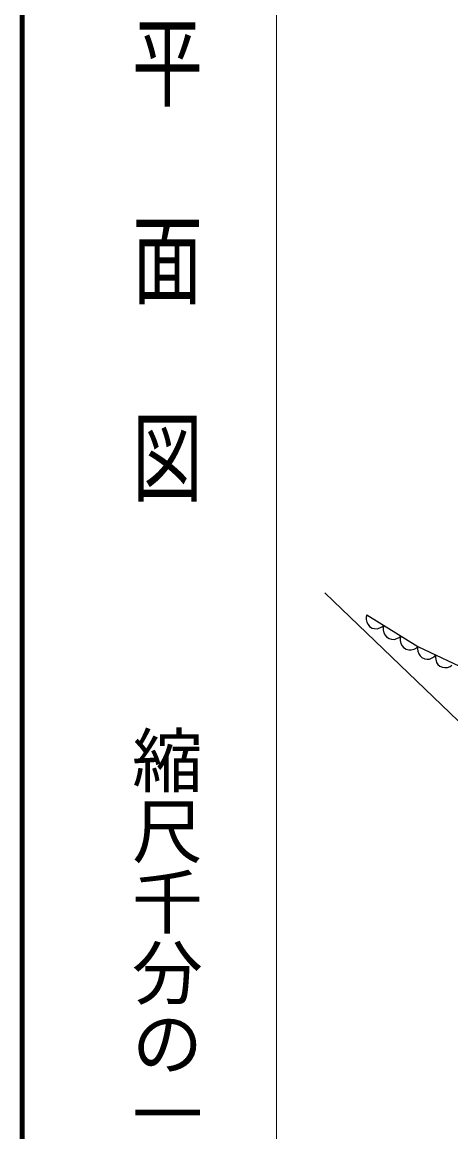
# Model space of a CAD drawing. Units: millimetres, scale not verified. Extents: x 40000 to 680000, y 20000 to 380000.
# Drawn here: x 40000 to 70326, y 262216 to 340732 of the extents above; entities that cross this region are included whole.
import ezdxf
from ezdxf.enums import TextEntityAlignment as Align

# ---------------------------------------------------------------- set-up
doc = ezdxf.new("R2010")
doc.units = ezdxf.units.MM
doc.header["$LTSCALE"] = 1000
for name, color, linetype, lineweight in [('M-BGD', 7, 'Continuous', 25), ('M-BMK-LINE', 2, 'Continuous', 13), ('M-SUV', 7, 'Continuous', 13), ('M-TTL', 2, 'Continuous', 140)]:
    doc.layers.add(name, color=color, linetype=linetype, lineweight=lineweight)
doc.styles.add('@ＭＳ ゴシック', font='')
doc.styles.get('@ＭＳ ゴシック').set_extended_font_data('@MS Gothic')

msp = doc.modelspace()

# ---------------------------------------------------------------- linework, layer by layer
at = {"layer": 'M-BGD'}
for p, q in [((64348, 298637), (64347, 298474)), ((64347, 298474), (64382, 298269)), ((64389, 298803), (64348, 298637)), ((64389, 298803), (68000, 296552)), ((64382, 298269), (64469, 298114)), ((64469, 298114), (64582, 297981)), ((64582, 297981), (64769, 297864)), ((64769, 297864), (64938, 297821)), ((64938, 297821), (65116, 297811)), ((65116, 297811), (65316, 297870)), ((65316, 297870), (65458, 297944)), ((65458, 297944), (65593, 298053)), ((65551, 297886), (65550, 297724)), ((65550, 297724), (65585, 297518)), ((65593, 298053), (65551, 297886)), ((65585, 297518), (65673, 297363)), ((65673, 297363), (65786, 297230)), ((65786, 297230), (65972, 297114)), ((65972, 297114), (66142, 297071)), ((66142, 297071), (66319, 297060)), ((66319, 297060), (66519, 297120)), ((66519, 297120), (66662, 297194)), ((66662, 297194), (66796, 297302)), ((66755, 297136), (66754, 296973)), ((66754, 296973), (66789, 296768)), ((66796, 297302), (66755, 297136)), ((66789, 296768), (66876, 296613)), ((66876, 296613), (66990, 296480)), ((66990, 296480), (67176, 296363)), ((67176, 296363), (67346, 296320)), ((67346, 296320), (67523, 296310)), ((67523, 296310), (67723, 296369)), ((67723, 296369), (67865, 296443)), ((67865, 296443), (68000, 296552)), ((68000, 296552), (67979, 296384)), ((67979, 296384), (67996, 296226)), ((67996, 296226), (68054, 296029)), ((68000, 296552), (71781, 294767)), ((68054, 296029), (68157, 295888)), ((68157, 295888), (68283, 295771)), ((68283, 295771), (68478, 295679)), ((68478, 295679), (68648, 295656)), ((68648, 295656), (68823, 295666)), ((68823, 295666), (69011, 295747)), ((69011, 295747), (69141, 295836)), ((69141, 295836), (69260, 295957)), ((69260, 295957), (69239, 295790)), ((69239, 295790), (69257, 295631)), ((69257, 295631), (69314, 295435)), ((69314, 295435), (69417, 295293)), ((69417, 295293), (69543, 295176)), ((70271, 295152), (70402, 295241)), ((69543, 295176), (69738, 295084)), ((69738, 295084), (69909, 295062)), ((69909, 295062), (70083, 295072)), ((70083, 295072), (70271, 295152))]:
    msp.add_line(p, q, dxfattribs=at)
at = {"layer": 'M-BMK-LINE'}
msp.add_line((61425, 300363), (74527, 287756), dxfattribs=at)
at = {"layer": 'M-SUV'}
msp.add_line((58000, 370000), (58000, 20000), dxfattribs=at)
at = {"layer": 'M-TTL'}
msp.add_line((40000, 380000), (40000, 20000), dxfattribs=at)

# ---------------------------------------------------------------- texts
at = {"layer": 'M-SUV', "style": '@ＭＳ ゴシック', "width": 1.4}
msp.add_text('平  面  図', height=3666, rotation=270, dxfattribs=at).set_placement((47277, 341475), align=Align.BOTTOM_LEFT)
at = {"layer": 'M-SUV', "style": '@ＭＳ ゴシック'}
msp.add_text('縮尺千分の一', height=3666, rotation=270, dxfattribs=at).set_placement((47277, 291030), align=Align.BOTTOM_LEFT)

doc.saveas('drawing.dxf')
